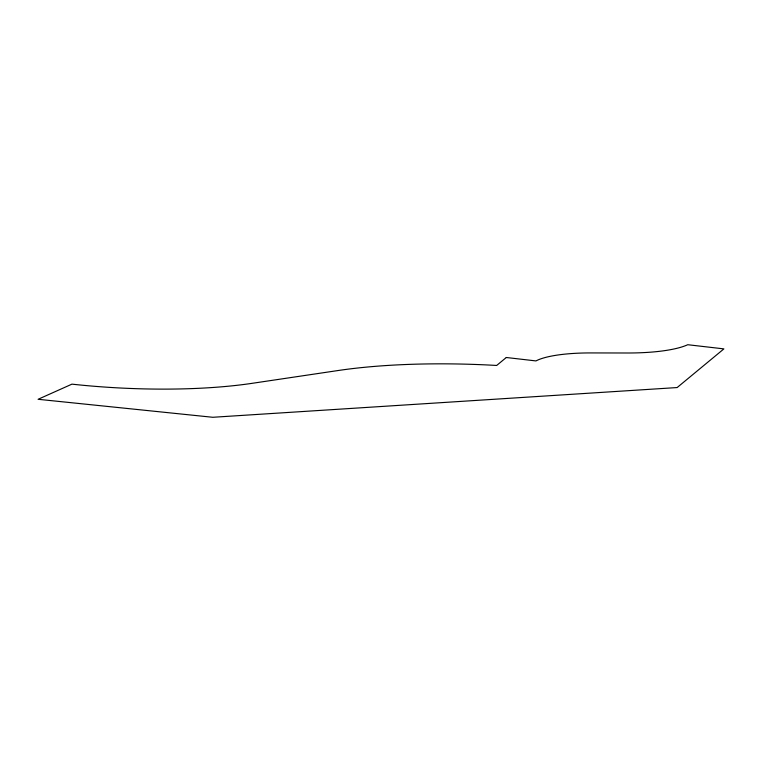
<?xml version="1.0" encoding="UTF-8"?>
<svg xmlns="http://www.w3.org/2000/svg" width="762" height="762" viewBox="0 0 762 762"><rect width="100%" height="100%" fill="white"/><g stroke="black" fill="none" stroke-linecap="round" stroke-linejoin="round"><path stroke-width="1.14" d="M506.301 357.502L496.672 365.455A237.392 56.226 3.1 0 0 337.871 370.561L252.136 383.324A204.721 48.482 3.1 0 1 71.942 384.143L38.1 399.288L212.798 417.281L677.142 387.553L723.9 348.882L687.743 344.719A86.039 20.374 3.1 0 1 627.326 352.997L590.845 352.93A76.276 18.069 3.1 0 0 535.953 360.921L506.301 357.502"/></g></svg>
